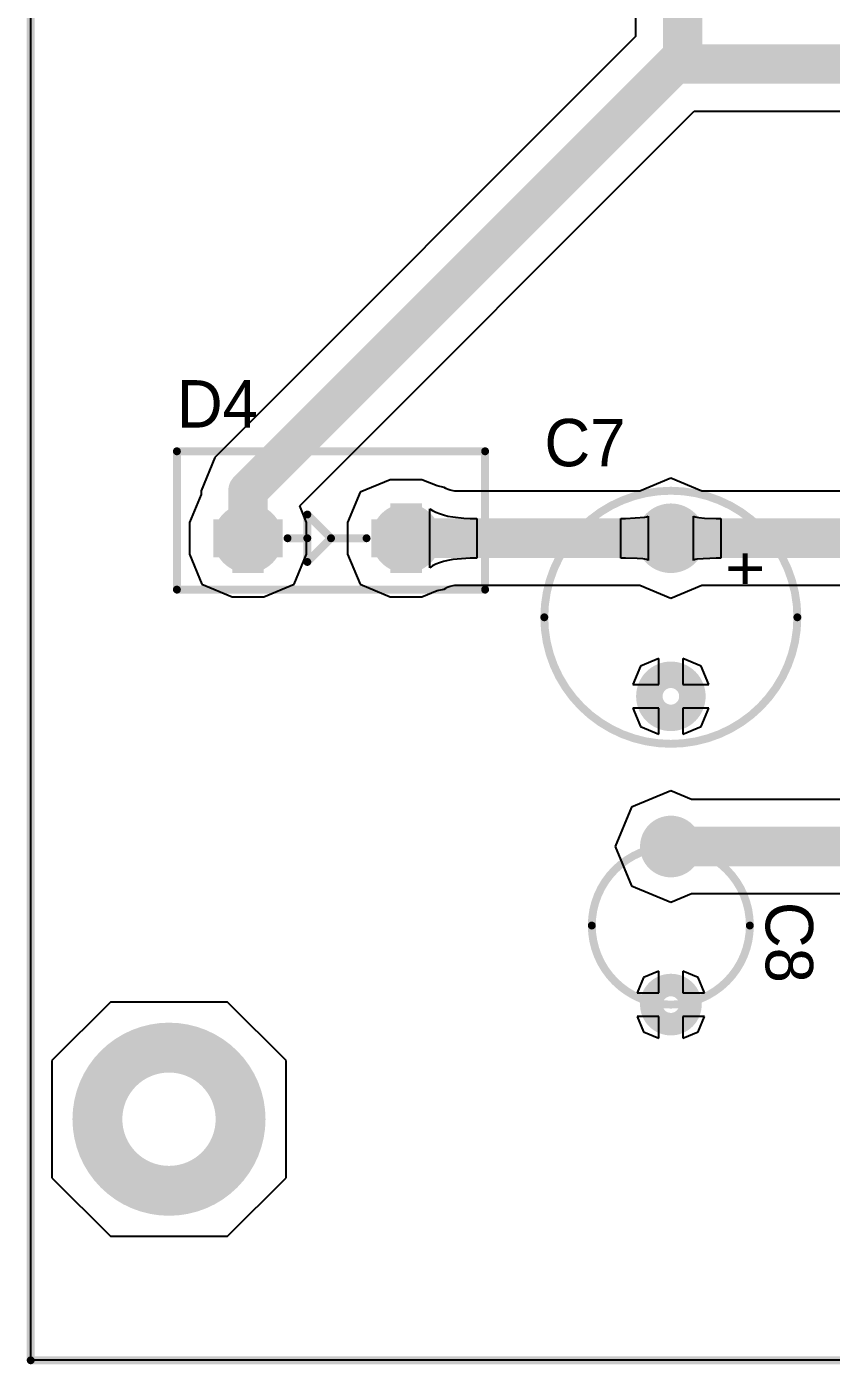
# Model space of a CAD drawing. Header units: millimetres. Extents: x 0.99 to 6.92, y 0.99 to 4.95.
# Drawn here: x 0.995 to 2.013, y 0.995 to 2.687 of the extents above; entities that cross this region are included whole.
import ezdxf

# ---------------------------------------------------------------- set-up
doc = ezdxf.new("R2010")
doc.units = ezdxf.units.MM
doc.header["$MEASUREMENT"] = 0
for name, color, linetype in [('BottomLayer', 5, 'Continuous'), ('BottomSolder', 6, 'Continuous'), ('Mechanical1', 6, 'Continuous'), ('MultiLayer', 9, 'Continuous'), ('TopLayer', 1, 'Continuous'), ('TopOverlay', 2, 'Continuous'), ('TopSolder', 216, 'Continuous')]:
    doc.layers.add(name, color=color, linetype=linetype)

msp = doc.modelspace()

# ---------------------------------------------------------------- linework, layer by layer
at = {"layer": 'BottomLayer'}
for p, q in [((1, 1), (1, 4.945)), ((1.7655, 2.9424), (1.7655, 2.6747)), ((1.7655, 2.6747), (1.2329, 2.1421)), ((1.3404, 2.0812), (1.8397, 2.5805)), ((1.8397, 2.5805), (3.4624, 2.5805)), ((1.2329, 2.1421), (1.2155, 2.1)), ((1.81, 2.1158), (1.7708, 2.0995)), ((1.8492, 2.0995), (1.81, 2.1158)), ((1.2155, 2.1), (1.2155, 2.0952)), ((1.4167, 2.0983), (1.4009, 2.06)), ((1.455, 2.1141), (1.4167, 2.0983)), ((1.495, 2.1141), (1.455, 2.1141)), ((1.5144, 2.1061), (1.495, 2.1141)), ((1.5231, 2.1043), (1.5144, 2.1061)), ((1.5251, 2.103), (1.5231, 2.1043)), ((1.5262, 2.1024), (1.5251, 2.103)), ((1.5281, 2.1016), (1.5262, 2.1024)), ((1.5309, 2.1008), (1.5281, 2.1016)), ((1.5346, 2.0999), (1.5309, 2.1008)), ((1.5366, 2.0995), (1.5346, 2.0999)), ((1.7708, 2.0995), (1.5366, 2.0995)), ((2.0908, 2.0995), (1.8492, 2.0995)), ((1.2155, 2.0952), (1.2009, 2.06)), ((1.3491, 2.06), (1.3404, 2.0812)), ((1.505, 2.0026), (1.505, 2.0774)), ((1.505, 2.0774), (1.5085, 2.075)), ((1.5085, 2.075), (1.5126, 2.0729)), ((1.5126, 2.0729), (1.5171, 2.0711)), ((1.5171, 2.0711), (1.5223, 2.0695)), ((1.5223, 2.0695), (1.5279, 2.0681)), ((1.5279, 2.0681), (1.5341, 2.067)), ((1.5341, 2.067), (1.5482, 2.0655)), ((1.5482, 2.0655), (1.556, 2.0651)), ((1.556, 2.0651), (1.5644, 2.065)), ((1.5644, 2.065), (1.5644, 2.015)), ((1.7468, 2.015), (1.7468, 2.065)), ((1.7468, 2.065), (1.7528, 2.065)), ((1.7528, 2.065), (1.7771, 2.0665)), ((1.7771, 2.0665), (1.7791, 2.0669)), ((1.7791, 2.0669), (1.7806, 2.0674)), ((1.7806, 2.0674), (1.7814, 2.068)), ((1.7814, 2.068), (1.7814, 2.012)), ((1.8386, 2.012), (1.8386, 2.068)), ((1.8386, 2.068), (1.8394, 2.0674)), ((1.8394, 2.0674), (1.8409, 2.0669)), ((1.8409, 2.0669), (1.8429, 2.0665)), ((1.8429, 2.0665), (1.8455, 2.0661)), ((1.8455, 2.0661), (1.8525, 2.0655)), ((1.8525, 2.0655), (1.8672, 2.065)), ((1.8672, 2.065), (1.8732, 2.065)), ((1.8732, 2.065), (1.8732, 2.015)), ((1.2009, 2.06), (1.2009, 2.02)), ((1.3491, 2.02), (1.3491, 2.06)), ((1.4009, 2.06), (1.4009, 2.02)), ((1.2009, 2.02), (1.2167, 1.9817)), ((1.3333, 1.9817), (1.3491, 2.02)), ((1.4009, 2.02), (1.4167, 1.9817)), ((1.556, 2.0149), (1.5341, 2.013)), ((1.5644, 2.015), (1.556, 2.0149)), ((1.7528, 2.015), (1.7468, 2.015)), ((1.7675, 2.0145), (1.7528, 2.015)), ((1.7745, 2.0139), (1.7675, 2.0145)), ((1.7771, 2.0135), (1.7745, 2.0139)), ((1.8672, 2.015), (1.8429, 2.0135)), ((1.8732, 2.015), (1.8672, 2.015)), ((1.5085, 2.005), (1.505, 2.0026)), ((1.5126, 2.0071), (1.5085, 2.005)), ((1.5171, 2.0089), (1.5126, 2.0071)), ((1.5223, 2.0105), (1.5171, 2.0089)), ((1.5279, 2.0119), (1.5223, 2.0105)), ((1.5341, 2.013), (1.5279, 2.0119)), ((1.7791, 2.0131), (1.7771, 2.0135)), ((1.7806, 2.0126), (1.7791, 2.0131)), ((1.7814, 2.012), (1.7806, 2.0126)), ((1.8394, 2.0126), (1.8386, 2.012)), ((1.8409, 2.0131), (1.8394, 2.0126)), ((1.8429, 2.0135), (1.8409, 2.0131)), ((1.2167, 1.9817), (1.255, 1.9659)), ((1.295, 1.9659), (1.3333, 1.9817)), ((1.4167, 1.9817), (1.455, 1.9659)), ((1.5309, 1.9792), (1.5346, 1.9801)), ((1.5346, 1.9801), (1.5366, 1.9805)), ((1.5366, 1.9805), (1.7708, 1.9805)), ((1.7708, 1.9805), (1.81, 1.9642)), ((1.81, 1.9642), (1.8492, 1.9805)), ((1.8492, 1.9805), (2.0908, 1.9805)), ((1.255, 1.9659), (1.295, 1.9659)), ((1.455, 1.9659), (1.495, 1.9659)), ((1.495, 1.9659), (1.5144, 1.9739)), ((1.5144, 1.9739), (1.5231, 1.9757)), ((1.5231, 1.9757), (1.5251, 1.977)), ((1.5251, 1.977), (1.5262, 1.9776)), ((1.5262, 1.9776), (1.5281, 1.9784)), ((1.5281, 1.9784), (1.5309, 1.9792)), ((1.7717, 1.8783), (1.7621, 1.855)), ((1.795, 1.8879), (1.7717, 1.8783)), ((1.795, 1.855), (1.795, 1.8879)), ((1.8483, 1.8783), (1.825, 1.8879)), ((1.825, 1.8879), (1.825, 1.855)), ((1.8579, 1.855), (1.8483, 1.8783)), ((1.7621, 1.855), (1.795, 1.855)), ((1.825, 1.855), (1.8579, 1.855)), ((1.795, 1.825), (1.7621, 1.825)), ((1.7621, 1.825), (1.7717, 1.8017)), ((1.795, 1.7921), (1.795, 1.825)), ((1.8579, 1.825), (1.825, 1.825)), ((1.825, 1.825), (1.825, 1.7921)), ((1.8483, 1.8017), (1.8579, 1.825)), ((1.7717, 1.8017), (1.795, 1.7921)), ((1.825, 1.7921), (1.8483, 1.8017)), ((1.81, 1.7204), (1.7603, 1.6997)), ((1.8361, 1.7095), (1.81, 1.7204)), ((2.3405, 1.7095), (1.8361, 1.7095)), ((1.7603, 1.6997), (1.7396, 1.65)), ((1.7396, 1.65), (1.7603, 1.6003)), ((1.7603, 1.6003), (1.81, 1.5796)), ((1.81, 1.5796), (1.8361, 1.5905)), ((1.8361, 1.5905), (2.0658, 1.5905)), ((1.795, 1.4925), (1.7756, 1.4844)), ((1.795, 1.465), (1.795, 1.4925)), ((1.8444, 1.4844), (1.825, 1.4925)), ((1.825, 1.4925), (1.825, 1.465)), ((1.7756, 1.4844), (1.7675, 1.465)), ((1.8525, 1.465), (1.8444, 1.4844)), ((1.7675, 1.465), (1.795, 1.465)), ((1.825, 1.465), (1.8525, 1.465)), ((1.1009, 1.4531), (1.0269, 1.3791)), ((1.2491, 1.4531), (1.1009, 1.4531)), ((1.3231, 1.3791), (1.2491, 1.4531)), ((1.795, 1.435), (1.7675, 1.435)), ((1.7675, 1.435), (1.7756, 1.4156)), ((1.795, 1.4075), (1.795, 1.435)), ((1.8525, 1.435), (1.825, 1.435)), ((1.825, 1.435), (1.825, 1.4075)), ((1.8444, 1.4156), (1.8525, 1.435)), ((1.7756, 1.4156), (1.795, 1.4075)), ((1.825, 1.4075), (1.8444, 1.4156)), ((1.0269, 1.3791), (1.0269, 1.2309)), ((1.3231, 1.2309), (1.3231, 1.3791)), ((1.0269, 1.2309), (1.1009, 1.1569)), ((1.2491, 1.1569), (1.3231, 1.2309)), ((1.1009, 1.1569), (1.2491, 1.1569)), ((6.91, 1), (1, 1))]:
    msp.add_line(p, q, dxfattribs=at)
for points, const_width in [([(1.825, 2.64), (1.825, 3.005)], 0.05), ([(1.275, 2.1), (1.8225, 2.6475)], 0.05), ([(1.825, 2.64), (3.53, 2.64)], 0.05), ([(1.275, 2.04), (1.275, 2.1)], 0.05), ([(1.2497, 2.06), (1.2497, 2.02)], 0.0295), ([(1.255, 2.0652), (1.295, 2.0652)], 0.0295), ([(1.3002, 2.06), (1.3002, 2.02)], 0.0295), ([(1.4498, 2.06), (1.4498, 2.02)], 0.0295), ([(1.455, 2.0652), (1.495, 2.0652)], 0.0295), ([(1.475, 2.04), (1.81, 2.04)], 0.05), ([(1.5003, 2.06), (1.5003, 2.02)], 0.0295), ([(1.81, 2.04), (2.13, 2.04)], 0.05), ([(1.255, 2.04), (1.235, 2.04)], 0.04), ([(1.295, 2.04), (1.315, 2.04)], 0.04), ([(1.455, 2.04), (1.435, 2.04)], 0.04), ([(1.495, 2.04), (1.515, 2.04)], 0.04), ([(1.255, 2.0147), (1.295, 2.0147)], 0.0295), ([(1.455, 2.0147), (1.495, 2.0147)], 0.0295), ([(1.81, 1.65), (2.13, 1.65)], 0.05)]:
    msp.add_lwpolyline(points, dxfattribs=dict(at, const_width=const_width))
for points, const_width in [([(1.81, 2.6475, 1), (1.835, 2.6475, 1)], 0.025), ([(1.8125, 2.64, 1), (1.8375, 2.64, 1)], 0.025), ([(1.8125, 2.64, 1), (1.8375, 2.64, 1)], 0.025), ([(1.2625, 2.1, 1), (1.2875, 2.1, 1)], 0.025), ([(1.2625, 2.1, 1), (1.2875, 2.1, 1)], 0.025), ([(1.2497, 2.04, 1), (1.3002, 2.04, 1)], 0.0295), ([(1.2625, 2.04, 1), (1.2875, 2.04, 1)], 0.025), ([(1.4498, 2.04, 1), (1.5003, 2.04, 1)], 0.0295), ([(1.4625, 2.04, 1), (1.4875, 2.04, 1)], 0.025), ([(1.7848, 2.04, 1), (1.8353, 2.04, 1)], 0.0295), ([(1.7975, 2.04, 1), (1.8225, 2.04, 1)], 0.025), ([(1.7975, 2.04, 1), (1.8225, 2.04, 1)], 0.025), ([(1.7848, 1.84, 1), (1.8353, 1.84, 1)], 0.0295), ([(1.7873, 1.65, 1), (1.8328, 1.65, 1)], 0.0245), ([(1.7975, 1.65, 1), (1.8225, 1.65, 1)], 0.025), ([(1.7873, 1.45, 1), (1.8328, 1.45, 1)], 0.0245), ([(1.0864, 1.305, 1), (1.2636, 1.305, 1)], 0.0591)]:
    msp.add_lwpolyline(points, format="xyb", close=True, dxfattribs=dict(at, const_width=const_width))
at = {"layer": 'BottomSolder'}
for points, const_width in [([(1.2477, 2.04, 1), (1.3022, 2.04, 1)], 0.0335), ([(1.4478, 2.04, 1), (1.5023, 2.04, 1)], 0.0335), ([(1.7828, 2.04, 1), (1.8373, 2.04, 1)], 0.0335), ([(1.7828, 1.84, 1), (1.8373, 1.84, 1)], 0.0335), ([(1.7853, 1.65, 1), (1.8348, 1.65, 1)], 0.0285), ([(1.7853, 1.45, 1), (1.8348, 1.45, 1)], 0.0285), ([(1.0844, 1.305, 1), (1.2656, 1.305, 1)], 0.0631)]:
    msp.add_lwpolyline(points, format="xyb", close=True, dxfattribs=dict(at, const_width=const_width))
for points, const_width in [([(1.255, 2.0673), (1.295, 2.0673)], 0.0335), ([(1.455, 2.0673), (1.495, 2.0673)], 0.0335), ([(1.2477, 2.06), (1.2477, 2.02)], 0.0335), ([(1.3022, 2.06), (1.3022, 2.02)], 0.0335), ([(1.4478, 2.06), (1.4478, 2.02)], 0.0335), ([(1.5023, 2.06), (1.5023, 2.02)], 0.0335), ([(1.255, 2.04), (1.231, 2.04)], 0.048), ([(1.295, 2.04), (1.319, 2.04)], 0.048), ([(1.455, 2.04), (1.431, 2.04)], 0.048), ([(1.495, 2.04), (1.519, 2.04)], 0.048), ([(1.255, 2.0128), (1.295, 2.0128)], 0.0335), ([(1.455, 2.0128), (1.495, 2.0128)], 0.0335)]:
    msp.add_lwpolyline(points, dxfattribs=dict(at, const_width=const_width))
at = {"layer": 'Mechanical1', "const_width": 0.01}
for points in [[(1, 1), (1, 4.945)], [(1, 1), (6.91, 1)]]:
    msp.add_lwpolyline(points, dxfattribs=at)
at = {"layer": 'Mechanical1', "const_width": 0.005}
msp.add_lwpolyline([(0.9975, 1, 1), (1.0025, 1, 1)], format="xyb", close=True, dxfattribs=at)
msp.add_lwpolyline([(0.9975, 1, 1), (1.0025, 1, 1)], format="xyb", close=True, dxfattribs=at)
at = {"layer": 'MultiLayer'}
for points, const_width in [([(1.2497, 2.04, 1), (1.3002, 2.04, 1)], 0.0295), ([(1.4498, 2.04, 1), (1.5003, 2.04, 1)], 0.0295), ([(1.7848, 2.04, 1), (1.8353, 2.04, 1)], 0.0295), ([(1.7848, 1.84, 1), (1.8353, 1.84, 1)], 0.0295), ([(1.7873, 1.65, 1), (1.8328, 1.65, 1)], 0.0245), ([(1.7873, 1.45, 1), (1.8328, 1.45, 1)], 0.0245), ([(1.0864, 1.305, 1), (1.2636, 1.305, 1)], 0.0591)]:
    msp.add_lwpolyline(points, format="xyb", close=True, dxfattribs=dict(at, const_width=const_width))
for points, const_width in [([(1.2497, 2.06), (1.2497, 2.02)], 0.0295), ([(1.255, 2.0652), (1.295, 2.0652)], 0.0295), ([(1.3002, 2.06), (1.3002, 2.02)], 0.0295), ([(1.4498, 2.06), (1.4498, 2.02)], 0.0295), ([(1.455, 2.0652), (1.495, 2.0652)], 0.0295), ([(1.5003, 2.06), (1.5003, 2.02)], 0.0295), ([(1.255, 2.04), (1.235, 2.04)], 0.04), ([(1.295, 2.04), (1.315, 2.04)], 0.04), ([(1.455, 2.04), (1.435, 2.04)], 0.04), ([(1.495, 2.04), (1.515, 2.04)], 0.04), ([(1.255, 2.0147), (1.295, 2.0147)], 0.0295), ([(1.455, 2.0147), (1.495, 2.0147)], 0.0295)]:
    msp.add_lwpolyline(points, dxfattribs=dict(at, const_width=const_width))
at = {"layer": 'TopLayer'}
for points, const_width in [([(1.2497, 2.04, 1), (1.3002, 2.04, 1)], 0.0295), ([(1.4498, 2.04, 1), (1.5003, 2.04, 1)], 0.0295), ([(1.7848, 2.04, 1), (1.8353, 2.04, 1)], 0.0295), ([(1.7848, 1.84, 1), (1.8353, 1.84, 1)], 0.0295), ([(1.7873, 1.65, 1), (1.8328, 1.65, 1)], 0.0245), ([(1.7873, 1.45, 1), (1.8328, 1.45, 1)], 0.0245), ([(1.0864, 1.305, 1), (1.2636, 1.305, 1)], 0.0591)]:
    msp.add_lwpolyline(points, format="xyb", close=True, dxfattribs=dict(at, const_width=const_width))
for points, const_width in [([(1.2497, 2.06), (1.2497, 2.02)], 0.0295), ([(1.255, 2.0652), (1.295, 2.0652)], 0.0295), ([(1.3002, 2.06), (1.3002, 2.02)], 0.0295), ([(1.4498, 2.06), (1.4498, 2.02)], 0.0295), ([(1.455, 2.0652), (1.495, 2.0652)], 0.0295), ([(1.5003, 2.06), (1.5003, 2.02)], 0.0295), ([(1.255, 2.04), (1.235, 2.04)], 0.04), ([(1.295, 2.04), (1.315, 2.04)], 0.04), ([(1.455, 2.04), (1.435, 2.04)], 0.04), ([(1.495, 2.04), (1.515, 2.04)], 0.04), ([(1.255, 2.0147), (1.295, 2.0147)], 0.0295), ([(1.455, 2.0147), (1.495, 2.0147)], 0.0295)]:
    msp.add_lwpolyline(points, dxfattribs=dict(at, const_width=const_width))
at = {"layer": 'TopOverlay', "const_width": 0.01}
for points in [[(1.185, 1.975), (1.185, 2.15)], [(1.185, 2.15), (1.575, 2.15)], [(1.575, 1.975), (1.575, 2.15)], [(1.35, 2.07), (1.38, 2.04)], [(1.35, 2.01), (1.35, 2.07)], [(1.325, 2.04), (1.35, 2.04)], [(1.35, 2.01), (1.38, 2.04)], [(1.38, 2.04), (1.425, 2.04)], [(1.185, 1.975), (1.575, 1.975)]]:
    msp.add_lwpolyline(points, dxfattribs=at)
at = {"layer": 'TopOverlay'}
for points, const_width in [([(1.1825, 2.15, 1), (1.1875, 2.15, 1)], 0.005), ([(1.1825, 2.15, 1), (1.1875, 2.15, 1)], 0.005), ([(1.5725, 2.15, 1), (1.5775, 2.15, 1)], 0.005), ([(1.5725, 2.15, 1), (1.5775, 2.15, 1)], 0.005), ([(1.9701, 1.94, 1), (1.6499, 1.94, 1)], 0.01), ([(1.3475, 2.07, 1), (1.3525, 2.07, 1)], 0.005), ([(1.3475, 2.07, 1), (1.3525, 2.07, 1)], 0.005), ([(1.3225, 2.04, 1), (1.3275, 2.04, 1)], 0.005), ([(1.3475, 2.04, 1), (1.3525, 2.04, 1)], 0.005), ([(1.3775, 2.04, 1), (1.3825, 2.04, 1)], 0.005), ([(1.3775, 2.04, 1), (1.3825, 2.04, 1)], 0.005), ([(1.3775, 2.04, 1), (1.3825, 2.04, 1)], 0.005), ([(1.4225, 2.04, 1), (1.4275, 2.04, 1)], 0.005), ([(1.3475, 2.01, 1), (1.3525, 2.01, 1)], 0.005), ([(1.3475, 2.01, 1), (1.3525, 2.01, 1)], 0.005), ([(1.1825, 1.975, 1), (1.1875, 1.975, 1)], 0.005), ([(1.1825, 1.975, 1), (1.1875, 1.975, 1)], 0.005), ([(1.5725, 1.975, 1), (1.5775, 1.975, 1)], 0.005), ([(1.5725, 1.975, 1), (1.5775, 1.975, 1)], 0.005), ([(1.6474, 1.94, 1), (1.6524, 1.94, 1)], 0.005), ([(1.9676, 1.94, 1), (1.9726, 1.94, 1)], 0.005), ([(1.91, 1.55, 1), (1.71, 1.55, 1)], 0.01), ([(1.7075, 1.55, 1), (1.7125, 1.55, 1)], 0.005), ([(1.9075, 1.55, 1), (1.9125, 1.55, 1)], 0.005)]:
    msp.add_lwpolyline(points, format="xyb", close=True, dxfattribs=dict(at, const_width=const_width))
at = {"layer": 'TopSolder'}
for points, const_width in [([(1.2477, 2.04, 1), (1.3022, 2.04, 1)], 0.0335), ([(1.4478, 2.04, 1), (1.5023, 2.04, 1)], 0.0335), ([(1.7828, 2.04, 1), (1.8373, 2.04, 1)], 0.0335), ([(1.7828, 1.84, 1), (1.8373, 1.84, 1)], 0.0335), ([(1.7853, 1.65, 1), (1.8348, 1.65, 1)], 0.0285), ([(1.7853, 1.45, 1), (1.8348, 1.45, 1)], 0.0285), ([(1.0844, 1.305, 1), (1.2656, 1.305, 1)], 0.0631)]:
    msp.add_lwpolyline(points, format="xyb", close=True, dxfattribs=dict(at, const_width=const_width))
for points, const_width in [([(1.255, 2.0673), (1.295, 2.0673)], 0.0335), ([(1.455, 2.0673), (1.495, 2.0673)], 0.0335), ([(1.2477, 2.06), (1.2477, 2.02)], 0.0335), ([(1.3022, 2.06), (1.3022, 2.02)], 0.0335), ([(1.4478, 2.06), (1.4478, 2.02)], 0.0335), ([(1.5023, 2.06), (1.5023, 2.02)], 0.0335), ([(1.255, 2.04), (1.231, 2.04)], 0.048), ([(1.295, 2.04), (1.319, 2.04)], 0.048), ([(1.455, 2.04), (1.431, 2.04)], 0.048), ([(1.495, 2.04), (1.519, 2.04)], 0.048), ([(1.255, 2.0128), (1.295, 2.0128)], 0.0335), ([(1.455, 2.0128), (1.495, 2.0128)], 0.0335)]:
    msp.add_lwpolyline(points, dxfattribs=dict(at, const_width=const_width))

# ---------------------------------------------------------------- texts
at = {"layer": 'TopOverlay'}
for s, p in [('D4', (1.185, 2.18)), ('C7', (1.65, 2.131))]:
    msp.add_text(s, height=0.06, dxfattribs=at).set_placement(p)
for s, p in [('+', (1.875, 2.025)), ('C8', (1.93, 1.58))]:
    msp.add_text(s, height=0.06, rotation=270, dxfattribs=at).set_placement(p)

doc.saveas('drawing.dxf')
